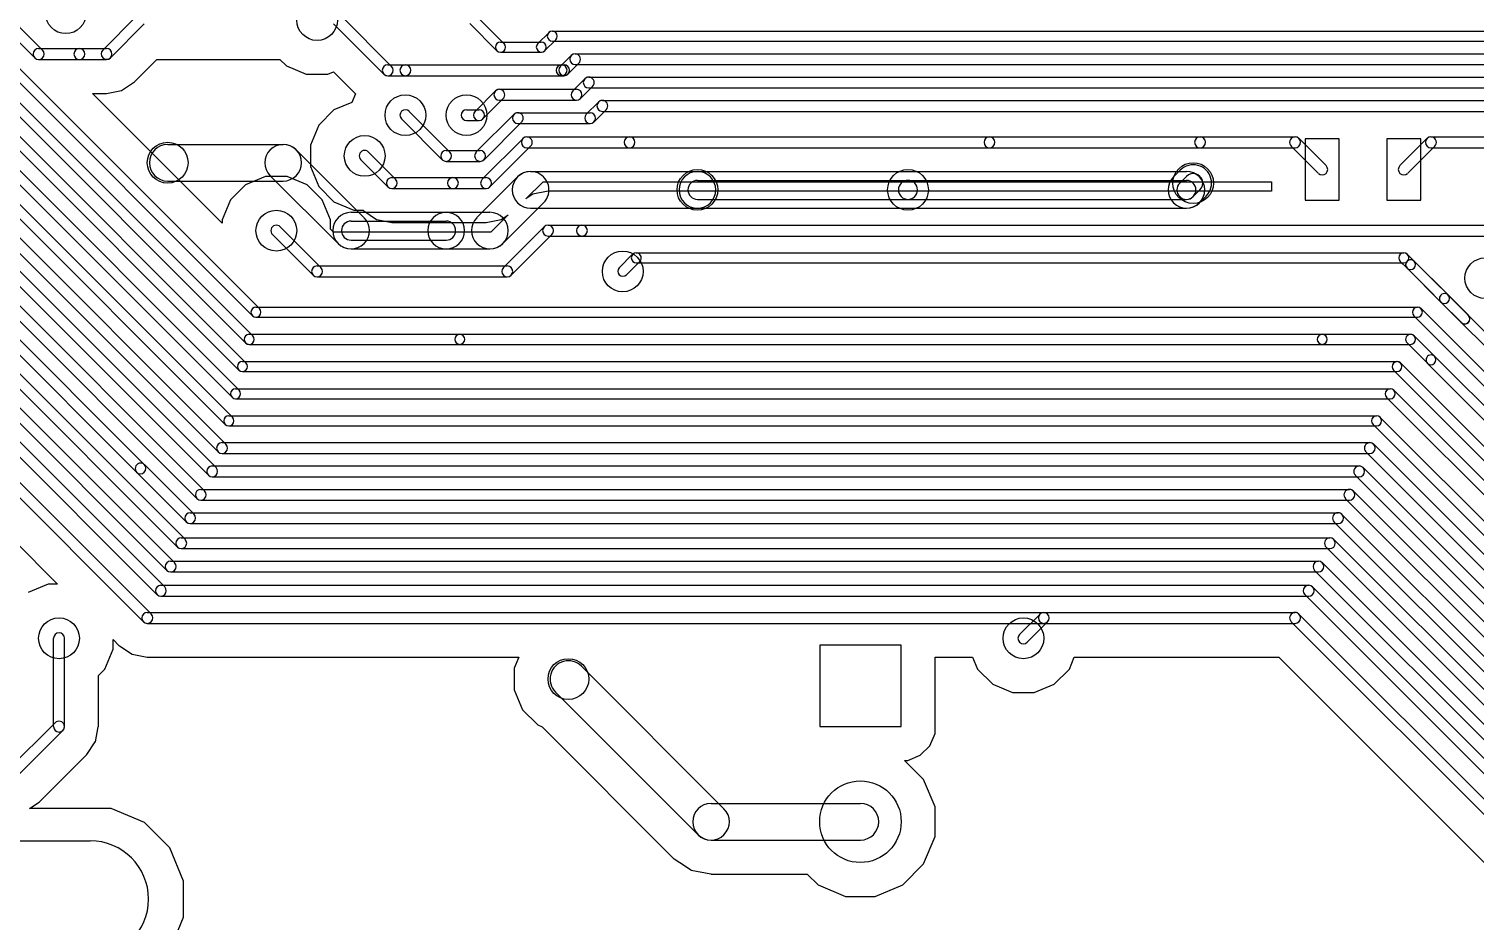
# Model space of a CAD drawing. Extents: x -29274 to 69862, y 24345 to 162744.
# Drawn here: x 1678 to 12325, y 31689 to 38254 of the extents above; entities that cross this region are included whole.
import ezdxf

# ---------------------------------------------------------------- set-up
doc = ezdxf.new("R2010")
doc.units = 0
doc.layers.add('BLACK', color=1, linetype='CONTINUOUS')

msp = doc.modelspace()

# ---------------------------------------------------------------- linework, layer by layer
at = {"layer": 'BLACK'}
for p, q in [((1721, 38042), (672, 39091)), ((1778, 38099), (729, 39148)), ((3326, 35996), (326, 38996)), ((474, 38994), (3324, 36144)), ((526, 39046), (3376, 36196)), ((-74, 38896), (3226, 35596)), ((74, 38894), (3224, 35744)), ((126, 38946), (3276, 35796)), ((3274, 35944), (274, 38944)), ((3128, 35199), (-441, 38768)), ((-326, 38793), (3123, 35344)), ((-273, 38846), (3176, 35397)), ((-126, 38844), (3174, 35544)), ((3056, 35026), (-614, 38696)), ((3071, 35142), (-498, 38711)), ((2528, 35049), (-971, 38548)), ((2915, 34798), (-842, 38555)), ((2972, 34855), (-785, 38612)), ((3000, 34970), (-670, 38640)), ((-1371, 38448), (2750, 34327)), ((2771, 34442), (-1228, 38441)), ((2828, 34499), (-1171, 38498)), ((2471, 34992), (-1028, 38491)), ((-1428, 38391), (2693, 34270)), ((2471, 38348), (2222, 38099)), ((4348, 37979), (3979, 38348)), ((5176, 38146), (4976, 38346)), ((2528, 38291), (2279, 38042)), ((4291, 37922), (3922, 38291)), ((5124, 38094), (4924, 38294)), ((5505, 38227), (5425, 38147)), ((5532, 38239), (16368, 38239)), ((5150, 38157), (5450, 38157)), ((5557, 38175), (5477, 38095)), ((5532, 38165), (16368, 38165)), ((1750, 38110), (2050, 38110)), ((1750, 38030), (2050, 38030)), ((2050, 38110), (2250, 38110)), ((2050, 38030), (2250, 38030)), ((2455, 37865), (2620, 38030)), ((2455, 37865), (2620, 38030)), ((2620, 38030), (3526, 38030)), ((2620, 38030), (3526, 38030)), ((3526, 38030), (3574, 37982)), ((3526, 38030), (3574, 37982)), ((5150, 38083), (5450, 38083)), ((5590, 37979), (5671, 38060)), ((5700, 38072), (16088, 38072)), ((3574, 37982), (3720, 37921)), ((3574, 37982), (3720, 37921)), ((3720, 37921), (3879, 37921)), ((3720, 37921), (3879, 37921)), ((3879, 37921), (3921, 37939)), ((3879, 37921), (3921, 37939)), ((3921, 37939), (4083, 37777)), ((3921, 37939), (4083, 37777)), ((4320, 37990), (4450, 37990)), ((4320, 37910), (4450, 37910)), ((4450, 37990), (5600, 37990)), ((4450, 37910), (5600, 37910)), ((5600, 37990), (5618, 37990)), ((5600, 37910), (5618, 37910)), ((5647, 37922), (5728, 38003)), ((5700, 37992), (16088, 37992)), ((2250, 37780), (2361, 37802)), ((2250, 37780), (2361, 37802)), ((2361, 37802), (2455, 37865)), ((2361, 37802), (2455, 37865)), ((4964, 37648), (5114, 37798)), ((5142, 37810), (5710, 37810)), ((5682, 37799), (5771, 37888)), ((5739, 37742), (5828, 37831)), ((5800, 37900), (13860, 37900)), ((5800, 37820), (13860, 37820)), ((3101, 36825), (2146, 37780)), ((2146, 37780), (2250, 37780)), ((3101, 36825), (2146, 37780)), ((2146, 37780), (2250, 37780)), ((4056, 37713), (3924, 37658)), ((4056, 37713), (3924, 37658)), ((4083, 37777), (4056, 37713)), ((4083, 37777), (4056, 37713)), ((5020, 37592), (5170, 37742)), ((5142, 37730), (5710, 37730)), ((5782, 37627), (5871, 37716)), ((5900, 37728), (13632, 37728)), ((3924, 37658), (3812, 37546)), ((3924, 37658), (3812, 37546)), ((4422, 37592), (4722, 37292)), ((4478, 37648), (4778, 37348)), ((4900, 37660), (4992, 37660)), ((4972, 37349), (5249, 37626)), ((5278, 37638), (5810, 37638)), ((5839, 37570), (5928, 37659)), ((5900, 37648), (13632, 37648)), ((3812, 37546), (3751, 37400)), ((3812, 37546), (3751, 37400)), ((4900, 37580), (4992, 37580)), ((5029, 37292), (5306, 37569)), ((5278, 37558), (5810, 37558)), ((2700, 37405), (3550, 37405)), ((3751, 37400), (3751, 37241)), ((3751, 37400), (3751, 37241)), ((5016, 37148), (5316, 37448)), ((5072, 37092), (5372, 37392)), ((5344, 37460), (6100, 37460)), ((5344, 37380), (6100, 37380)), ((6100, 37460), (8750, 37460)), ((6100, 37380), (8750, 37380)), ((8750, 37460), (10300, 37460)), ((8750, 37380), (10300, 37380)), ((10300, 37460), (11000, 37460)), ((10300, 37380), (11000, 37380)), ((11171, 37192), (10972, 37391)), ((11228, 37249), (11029, 37448)), ((11075, 37445), (11075, 36995)), ((11325, 37445), (11075, 37445)), ((11325, 36995), (11325, 37445)), ((11675, 37445), (11675, 36995)), ((11925, 37445), (11675, 37445)), ((11772, 37249), (11971, 37448)), ((11829, 37192), (12028, 37391)), ((11925, 36995), (11925, 37445)), ((12000, 37460), (13450, 37460)), ((12000, 37380), (13450, 37380)), ((3646, 37365), (4145, 36866)), ((4321, 37092), (4122, 37291)), ((4378, 37149), (4179, 37348)), ((4750, 37360), (5000, 37360)), ((4750, 37280), (5000, 37280)), ((3421, 37169), (3274, 37108)), ((3421, 37169), (3274, 37108)), ((3580, 37169), (3421, 37169)), ((3580, 37169), (3421, 37169)), ((3455, 37174), (3954, 36675)), ((3726, 37108), (3580, 37169)), ((3726, 37108), (3580, 37169)), ((3751, 37241), (3812, 37094)), ((3751, 37241), (3812, 37094)), ((4350, 37160), (4800, 37160)), ((4800, 37160), (5044, 37160)), ((4977, 36866), (5276, 37165)), ((5372, 37205), (6600, 37205)), ((6600, 37205), (10200, 37205)), ((10105, 37166), (10154, 37215)), ((10151, 37120), (10200, 37169)), ((-378, 37091), (2621, 34092)), ((-321, 37148), (2678, 34149)), ((2700, 37135), (3550, 37135)), ((3274, 37108), (3162, 36996)), ((3274, 37108), (3162, 36996)), ((3838, 36996), (3726, 37108)), ((3838, 36996), (3726, 37108)), ((3812, 37094), (3924, 36982)), ((3812, 37094), (3924, 36982)), ((4350, 37080), (4800, 37080)), ((4800, 37080), (5044, 37080)), ((5337, 37004), (5464, 37130)), ((5337, 37004), (5464, 37130)), ((5500, 37060), (5389, 37038)), ((5500, 37060), (5389, 37038)), ((5464, 37130), (6100, 37130)), ((5464, 37130), (6100, 37130)), ((5750, 37060), (5500, 37060)), ((5750, 37060), (5500, 37060)), ((10826, 37060), (5750, 37060)), ((10826, 37060), (5750, 37060)), ((6100, 37130), (8750, 37130)), ((6100, 37130), (8750, 37130)), ((6600, 37140), (8150, 37140)), ((8150, 37140), (10200, 37140)), ((8750, 37130), (10300, 37130)), ((8750, 37130), (10300, 37130)), ((10250, 37021), (10299, 37070)), ((10300, 37130), (10826, 37130)), ((10300, 37130), (10826, 37130)), ((10826, 37130), (10826, 37060)), ((10826, 37130), (10826, 37060)), ((2578, 33949), (-421, 36948)), ((3162, 36996), (3101, 36850)), ((3162, 36996), (3101, 36850)), ((3899, 36849), (3838, 36996)), ((3899, 36849), (3838, 36996)), ((3924, 36982), (4070, 36921)), ((3924, 36982), (4070, 36921)), ((5168, 36675), (5467, 36974)), ((5389, 37038), (5337, 37004)), ((5389, 37038), (5337, 37004)), ((6600, 37000), (8150, 37000)), ((8150, 37000), (10200, 37000)), ((10296, 36975), (10345, 37024)), ((11075, 36995), (11325, 36995)), ((11675, 36995), (11925, 36995)), ((2521, 33892), (-478, 36891)), ((3101, 36850), (3101, 36825)), ((3101, 36850), (3101, 36825)), ((3899, 36781), (3899, 36849)), ((3899, 36781), (3899, 36849)), ((4050, 36905), (4750, 36905)), ((4050, 36840), (4750, 36840)), ((4070, 36921), (4139, 36921)), ((4070, 36921), (4139, 36921)), ((4139, 36921), (4144, 36916)), ((4139, 36921), (4144, 36916)), ((4144, 36916), (4145, 36915)), ((4144, 36916), (4145, 36915)), ((4145, 36915), (4238, 36853)), ((4145, 36915), (4238, 36853)), ((4238, 36853), (4239, 36852)), ((4238, 36853), (4239, 36852)), ((4239, 36852), (4349, 36831)), ((4239, 36852), (4349, 36831)), ((4750, 36905), (5072, 36905)), ((5044, 36830), (5155, 36852)), ((5044, 36830), (5155, 36852)), ((5206, 36887), (5080, 36760)), ((5206, 36887), (5080, 36760)), ((5155, 36852), (5206, 36887)), ((5155, 36852), (5206, 36887)), ((5372, 36935), (6600, 36935)), ((6600, 36935), (10200, 36935)), ((3772, 36442), (3472, 36742)), ((3828, 36498), (3528, 36798)), ((3920, 36760), (3899, 36781)), ((3920, 36760), (3899, 36781)), ((5080, 36760), (3920, 36760)), ((5080, 36760), (3920, 36760)), ((4349, 36831), (4350, 36830)), ((4349, 36831), (4350, 36830)), ((4350, 36830), (4800, 36830)), ((4350, 36830), (4800, 36830)), ((4800, 36830), (5044, 36830)), ((4800, 36830), (5044, 36830)), ((5472, 36798), (5172, 36498)), ((5528, 36742), (5228, 36442)), ((5500, 36810), (5750, 36810)), ((5750, 36810), (14800, 36810)), ((4050, 36700), (4750, 36700)), ((4050, 36635), (4750, 36635)), ((4750, 36635), (5072, 36635)), ((5500, 36730), (5750, 36730)), ((5750, 36730), (14800, 36730)), ((6024, 36497), (6123, 36596)), ((6077, 36444), (6176, 36543)), ((6150, 36607), (11800, 36607)), ((6150, 36533), (11800, 36533)), ((11774, 36544), (11824, 36494)), ((11826, 36596), (11876, 36546)), ((11877, 36546), (12276, 36147)), ((12126, 36297), (11877, 36546)), ((3800, 36510), (5200, 36510)), ((3800, 36430), (5200, 36430)), ((11824, 36493), (12223, 36094)), ((12073, 36244), (11824, 36493)), ((3350, 36207), (11900, 36207)), ((13774, 34544), (12074, 36244)), ((12224, 36094), (12074, 36244)), ((13826, 34596), (12126, 36296)), ((12276, 36146), (12126, 36296)), ((3350, 36133), (11900, 36133)), ((11874, 36143), (13673, 34344)), ((11927, 36196), (13726, 34397)), ((3300, 36007), (4850, 36007)), ((4850, 36007), (11200, 36007)), ((11200, 36007), (11850, 36007)), ((12026, 35846), (11876, 35996)), ((3300, 35933), (4850, 35933)), ((4850, 35933), (11200, 35933)), ((11200, 35933), (11850, 35933)), ((11974, 35794), (11824, 35944)), ((3250, 35807), (11750, 35807)), ((11777, 35796), (13576, 33997)), ((13623, 34144), (11974, 35793)), ((13676, 34197), (12027, 35846)), ((3250, 35733), (11750, 35733)), ((11724, 35743), (13523, 33944)), ((3200, 35607), (11700, 35607)), ((11727, 35596), (13526, 33797)), ((3200, 35533), (11700, 35533)), ((11674, 35543), (13473, 33744)), ((3150, 35407), (11600, 35407)), ((11626, 35396), (13394, 33628)), ((3150, 35333), (11600, 35333)), ((11574, 35344), (13342, 33576)), ((3100, 35210), (11550, 35210)), ((13271, 33392), (11522, 35141)), ((13328, 33449), (11579, 35198)), ((2894, 34683), (2529, 35048)), ((3028, 35038), (11472, 35038)), ((3100, 35130), (11550, 35130)), ((2837, 34626), (2472, 34991)), ((3028, 34958), (11472, 34958)), ((13193, 33220), (11444, 34969)), ((13250, 33277), (11501, 35026)), ((2944, 34866), (11400, 34866)), ((13184, 33099), (11429, 34854)), ((2944, 34786), (11400, 34786)), ((13127, 33042), (11372, 34797)), ((2866, 34694), (11316, 34694)), ((2866, 34614), (11316, 34614)), ((13071, 32842), (11288, 34625)), ((13128, 32899), (11345, 34682)), ((1563, 34496), (1890, 34169)), ((1563, 34496), (1890, 34169)), ((2800, 34510), (11256, 34510)), ((13084, 32699), (11285, 34498)), ((2800, 34430), (11256, 34430)), ((13027, 32642), (11228, 34441)), ((2722, 34338), (11172, 34338)), ((11201, 34326), (13028, 32499)), ((2722, 34258), (11172, 34258)), ((11144, 34269), (12971, 32442)), ((1821, 34169), (1674, 34108)), ((1821, 34169), (1674, 34108)), ((1890, 34169), (1821, 34169)), ((1890, 34169), (1821, 34169)), ((2650, 34160), (11100, 34160)), ((2650, 34080), (11100, 34080)), ((11072, 34092), (12922, 32242)), ((11128, 34148), (12978, 32298)), ((2550, 33960), (9150, 33960)), ((2550, 33880), (9150, 33880)), ((9122, 33948), (8972, 33798)), ((9178, 33892), (9028, 33742)), ((9150, 33960), (11000, 33960)), ((9150, 33880), (11000, 33880)), ((12822, 32042), (10972, 33892)), ((12878, 32098), (11028, 33948)), ((1860, 33120), (1860, 33770)), ((1940, 33120), (1940, 33770)), ((2299, 33690), (2299, 33761)), ((2299, 33761), (2344, 33715)), ((2299, 33690), (2299, 33761)), ((2299, 33761), (2344, 33715)), ((2238, 33544), (2299, 33690)), ((2238, 33544), (2299, 33690)), ((2344, 33715), (2345, 33715)), ((2344, 33715), (2345, 33715)), ((2345, 33715), (2439, 33652)), ((2345, 33715), (2439, 33652)), ((2439, 33652), (2550, 33630)), ((2439, 33652), (2550, 33630)), ((8100, 33720), (7500, 33720)), ((7500, 33720), (7500, 33120)), ((8100, 33120), (8100, 33720)), ((2190, 33496), (2238, 33544)), ((2190, 33496), (2238, 33544)), ((2550, 33630), (5284, 33630)), ((2550, 33630), (5284, 33630)), ((5284, 33630), (5251, 33550)), ((5284, 33630), (5251, 33550)), ((5251, 33550), (5251, 33391)), ((5251, 33550), (5251, 33391)), ((6795, 32516), (5746, 33565)), ((8349, 33169), (8349, 33630)), ((8349, 33630), (8626, 33630)), ((8349, 33169), (8349, 33630)), ((8349, 33630), (8626, 33630)), ((8626, 33630), (8662, 33544)), ((8626, 33630), (8662, 33544)), ((8662, 33544), (8774, 33432)), ((8662, 33544), (8774, 33432)), ((9226, 33432), (9338, 33544)), ((9226, 33432), (9338, 33544)), ((9338, 33544), (9373, 33630)), ((9338, 33544), (9373, 33630)), ((9373, 33630), (10880, 33630)), ((9373, 33630), (10880, 33630)), ((10880, 33630), (12645, 31865)), ((10880, 33630), (12645, 31865)), ((2190, 33120), (2190, 33496)), ((2190, 33120), (2190, 33496)), ((8774, 33432), (8920, 33371)), ((8774, 33432), (8920, 33371)), ((9079, 33371), (9226, 33432)), ((9079, 33371), (9226, 33432)), ((5251, 33391), (5312, 33244)), ((5251, 33391), (5312, 33244)), ((6604, 32325), (5555, 33374)), ((8920, 33371), (9079, 33371)), ((8920, 33371), (9079, 33371)), ((5312, 33244), (5424, 33132)), ((5312, 33244), (5424, 33132)), ((1522, 32799), (1871, 33148)), ((2168, 33009), (2189, 33119)), ((2168, 33009), (2189, 33119)), ((2189, 33119), (2190, 33120)), ((2189, 33119), (2190, 33120)), ((5424, 33132), (5458, 33118)), ((5424, 33132), (5458, 33118)), ((5458, 33118), (6427, 32148)), ((5458, 33118), (6427, 32148)), ((7500, 33120), (8100, 33120)), ((8349, 33070), (8349, 33169)), ((8349, 33070), (8349, 33169)), ((1579, 32742), (1928, 33091)), ((2105, 32915), (2167, 33008)), ((2105, 32915), (2167, 33008)), ((2167, 33008), (2168, 33009)), ((2167, 33008), (2168, 33009)), ((8311, 32979), (8349, 33070)), ((8311, 32979), (8349, 33070)), ((1755, 32565), (2104, 32914)), ((1755, 32565), (2104, 32914)), ((2104, 32914), (2104, 32915)), ((2104, 32915), (2105, 32915)), ((2104, 32914), (2104, 32915)), ((2104, 32915), (2105, 32915)), ((8149, 32871), (8241, 32909)), ((8149, 32871), (8241, 32909)), ((8241, 32909), (8311, 32979)), ((8241, 32909), (8311, 32979)), ((8265, 32731), (8125, 32871)), ((8125, 32871), (8149, 32871)), ((8265, 32731), (8125, 32871)), ((8125, 32871), (8149, 32871)), ((8349, 32529), (8265, 32731)), ((8349, 32529), (8265, 32731)), ((1683, 32517), (1755, 32565)), ((1683, 32517), (1755, 32565)), ((2019, 32517), (1683, 32517)), ((2019, 32517), (1683, 32517)), ((2284, 32517), (2019, 32517)), ((2284, 32517), (2019, 32517)), ((2529, 32415), (2284, 32517)), ((2529, 32415), (2284, 32517)), ((6700, 32555), (7800, 32555)), ((8349, 32311), (8349, 32529)), ((8349, 32311), (8349, 32529)), ((2716, 32228), (2529, 32415)), ((2716, 32228), (2529, 32415)), ((1270, 32280), (2130, 32280)), ((6700, 32285), (7800, 32285)), ((8265, 32109), (8349, 32311)), ((8265, 32109), (8349, 32311)), ((2817, 31983), (2716, 32228)), ((2817, 31983), (2716, 32228)), ((6427, 32148), (6428, 32148)), ((6427, 32148), (6428, 32148)), ((6428, 32148), (6511, 32093)), ((6428, 32148), (6511, 32093)), ((6511, 32093), (6552, 32065)), ((6511, 32093), (6552, 32065)), ((6552, 32065), (6553, 32064)), ((6552, 32065), (6553, 32064)), ((6553, 32064), (6699, 32036)), ((6553, 32064), (6699, 32036)), ((8111, 31955), (8265, 32109)), ((8111, 31955), (8265, 32109)), ((2817, 31718), (2817, 31983)), ((2817, 31718), (2817, 31983)), ((6699, 32036), (6700, 32035)), ((6699, 32036), (6700, 32035)), ((6700, 32035), (7409, 32035)), ((6700, 32035), (7409, 32035)), ((7409, 32035), (7489, 31955)), ((7409, 32035), (7489, 31955)), ((7489, 31955), (7691, 31871)), ((7489, 31955), (7691, 31871)), ((7909, 31871), (8111, 31955)), ((7909, 31871), (8111, 31955)), ((7691, 31871), (7909, 31871)), ((7691, 31871), (7909, 31871)), ((2715, 31473), (2817, 31718)), ((2715, 31473), (2817, 31718))]:
    msp.add_line(p, q, dxfattribs=at)
for centre, radius in [((1950, 38370), 150), ((3800, 38320), 150), ((4450, 37620), 150), ((4900, 37620), 150), ((2700, 37270), 150), ((4150, 37320), 150), ((10250, 37120), 150), ((6600, 37070), 150), ((8150, 37070), 150), ((3500, 36770), 150), ((6050, 36470), 150), ((12400, 36420), 150), ((1900, 33770), 150), ((9000, 33770), 150), ((5650, 33470), 150), ((7800, 32420), 300)]:
    msp.add_circle(centre, radius, dxfattribs=at)
for centre, radius, start, end in [((5532, 38202), 37, 90, 270), ((5531, 38201), 37, -45, 135), ((5150, 38120), 37, 90, 270), ((5150, 38120), 37, 225, 405), ((5451, 38121), 37, 135, 315), ((5450, 38120), 37, 270, 450), ((1750, 38070), 40, 90, 270), ((1750, 38070), 40, 225, 405), ((2050, 38070), 40, 90, 270), ((2050, 38070), 40, 270, 450), ((2251, 38071), 40, 135, 315), ((2250, 38070), 40, 270, 450), ((5700, 38032), 40, 90, 270), ((5699, 38031), 40, 315, 495), ((4320, 37950), 40, 90, 270), ((4320, 37950), 40, 225, 405), ((4450, 37950), 40, 90, 270), ((4450, 37950), 40, 270, 450), ((5600, 37950), 40, 90, 270), ((5619, 37951), 40, 135, 315), ((5600, 37950), 40, 270, 450), ((5618, 37950), 40, 270, 450), ((5142, 37770), 40, 90, 270), ((5142, 37770), 40, 315, 495), ((5710, 37770), 40, 135, 315), ((5710, 37770), 40, 270, 450), ((5800, 37860), 40, 90, 270), ((5800, 37860), 40, 315, 495), ((5900, 37688), 40, 90, 270), ((5900, 37688), 40, 315, 495), ((4450, 37620), 40, 45, 225), ((4900, 37620), 40, 90, 270), ((4992, 37620), 40, 135, 315), ((4992, 37620), 40, 270, 450), ((5278, 37598), 40, 90, 270), ((5278, 37598), 40, 315, 495), ((5810, 37598), 40, 135, 315), ((5810, 37598), 40, 270, 450), ((2700, 37270), 135, 90, 270), ((3550, 37270), 135, 45, 225), ((3550, 37270), 135, 270, 450), ((5344, 37420), 40, 90, 270), ((5344, 37420), 40, 315, 495), ((6100, 37420), 40, 90, 270), ((6100, 37420), 40, 270, 450), ((8750, 37420), 40, 90, 270), ((8750, 37420), 40, 270, 450), ((10300, 37420), 40, 90, 270), ((10300, 37420), 40, 270, 450), ((11000, 37420), 40, 405, 585), ((11000, 37420), 40, 270, 450), ((12000, 37420), 40, 90, 270), ((12000, 37420), 40, 315, 495), ((4150, 37320), 40, 405, 585), ((4750, 37320), 40, 90, 270), ((4750, 37320), 40, 225, 405), ((5000, 37320), 40, 135, 315), ((5000, 37320), 40, 270, 450), ((4350, 37120), 40, 90, 270), ((4800, 37120), 40, 90, 270), ((4800, 37120), 40, 270, 450), ((5044, 37120), 40, 270, 450), ((5372, 37070), 135, 90, 270), ((5372, 37070), 135, 315, 495), ((6600, 37070), 135, 90, 270), ((6600, 37070), 135, 270, 450), ((10200, 37070), 135, 135, 315), ((10250, 37120), 135, 315, 495), ((10200, 37070), 135, 270, 450), ((10250, 37120), 70, 315, 495), ((11200, 37220), 40, 225, 405), ((11800, 37220), 40, 135, 315), ((4350, 37120), 40, 225, 405), ((5044, 37120), 40, 135, 315), ((6600, 37070), 70, 90, 270), ((8150, 37070), 70, 90, 270), ((8150, 37070), 70, 270, 450), ((10200, 37070), 70, 135, 315), ((10200, 37070), 70, 270, 450), ((4050, 36770), 135, 90, 270), ((4050, 36770), 135, 225, 405), ((4050, 36770), 70, 90, 270), ((4750, 36770), 135, 90, 270), ((4750, 36770), 135, 270, 450), ((4750, 36770), 70, 270, 450), ((5072, 36770), 135, 135, 315), ((5072, 36770), 135, 270, 450), ((3500, 36770), 40, 405, 585), ((5500, 36770), 40, 90, 270), ((5500, 36770), 40, -45, 135), ((5750, 36770), 40, 90, 270), ((5750, 36770), 40, 270, 450), ((6150, 36570), 37, 90, 270), ((6149, 36569), 37, 315, 495), ((11800, 36570), 37, 45, 225), ((11800, 36570), 37, 270, 450), ((11851, 36519), 37, 45, 225), ((11851, 36519), 37, 405, 585), ((11850, 36520), 37, 225, 405), ((3800, 36470), 40, 90, 270), ((3800, 36470), 40, 225, 405), ((5200, 36470), 40, 135, 315), ((5200, 36470), 40, 270, 450), ((6051, 36471), 37, 135, 315), ((12100, 36270), 37, 405, 585), ((12100, 36270), 37, 405, 585), ((3350, 36170), 37, 90, 270), ((11901, 36169), 37, 45, 225), ((11900, 36170), 37, 270, 450), ((12099, 36271), 37, 225, 405), ((3350, 36170), 37, 225, 405), ((12249, 36121), 37, 225, 405), ((12250, 36120), 37, 225, 405), ((3300, 35970), 37, 90, 270), ((3300, 35970), 37, 225, 405), ((4850, 35970), 37, 90, 270), ((4850, 35970), 37, 270, 450), ((11200, 35970), 37, 90, 270), ((11200, 35970), 37, 270, 450), ((11850, 35970), 37, 405, 585), ((11850, 35970), 37, 270, 450), ((3250, 35770), 37, 90, 270), ((3250, 35770), 37, 225, 405), ((11751, 35769), 37, 45, 225), ((11750, 35770), 37, 270, 450), ((12001, 35819), 37, 405, 585), ((12000, 35820), 37, 225, 405), ((3200, 35570), 37, 90, 270), ((3200, 35570), 37, 225, 405), ((11701, 35569), 37, 45, 225), ((11700, 35570), 37, 270, 450), ((3150, 35370), 37, 90, 270), ((3150, 35370), 37, 225, 405), ((11600, 35370), 37, 45, 225), ((11600, 35370), 37, 270, 450), ((3100, 35170), 40, 90, 270), ((3100, 35170), 40, 225, 405), ((11550, 35170), 40, 405, 585), ((11550, 35170), 40, 270, 450), ((2501, 35019), 40, 405, 585), ((2499, 35021), 40, 225, 405), ((3028, 34998), 40, 90, 270), ((11472, 34998), 40, 405, 585), ((11472, 34998), 40, 270, 450), ((3028, 34998), 40, 225, 405), ((2944, 34826), 40, 90, 270), ((2944, 34826), 40, 225, 405), ((11400, 34826), 40, 405, 585), ((11400, 34826), 40, 270, 450), ((2866, 34654), 40, 90, 270), ((2865, 34655), 40, 225, 405), ((11316, 34654), 40, 405, 585), ((11316, 34654), 40, 270, 450), ((2800, 34470), 40, 90, 270), ((2800, 34470), 40, 225, 405), ((11257, 34469), 40, 405, 585), ((11256, 34470), 40, 270, 450), ((2722, 34298), 40, 90, 270), ((2722, 34298), 40, 225, 405), ((11172, 34298), 40, 45, 225), ((11172, 34298), 40, 270, 450), ((2650, 34120), 40, 90, 270), ((2650, 34120), 40, 225, 405), ((11100, 34120), 40, 45, 225), ((11100, 34120), 40, 270, 450), ((2550, 33920), 40, 90, 270), ((2550, 33920), 40, 225, 405), ((9150, 33920), 40, 90, 270), ((9150, 33920), 40, -45, 135), ((9150, 33920), 40, 270, 450), ((11000, 33920), 40, 405, 585), ((11000, 33920), 40, 270, 450), ((1900, 33770), 40, 360, 540), ((9000, 33770), 40, 135, 315), ((5650, 33470), 135, 405, 585), ((1900, 33120), 40, 180, 360), ((1900, 33120), 40, 315, 495), ((6700, 32420), 135, 90, 270), ((6700, 32420), 135, 225, 405), ((7800, 32420), 135, 270, 450), ((2130, 31851), 429, 270, 450)]:
    msp.add_arc(centre, radius, start, end, dxfattribs=at)

doc.saveas('drawing.dxf')
